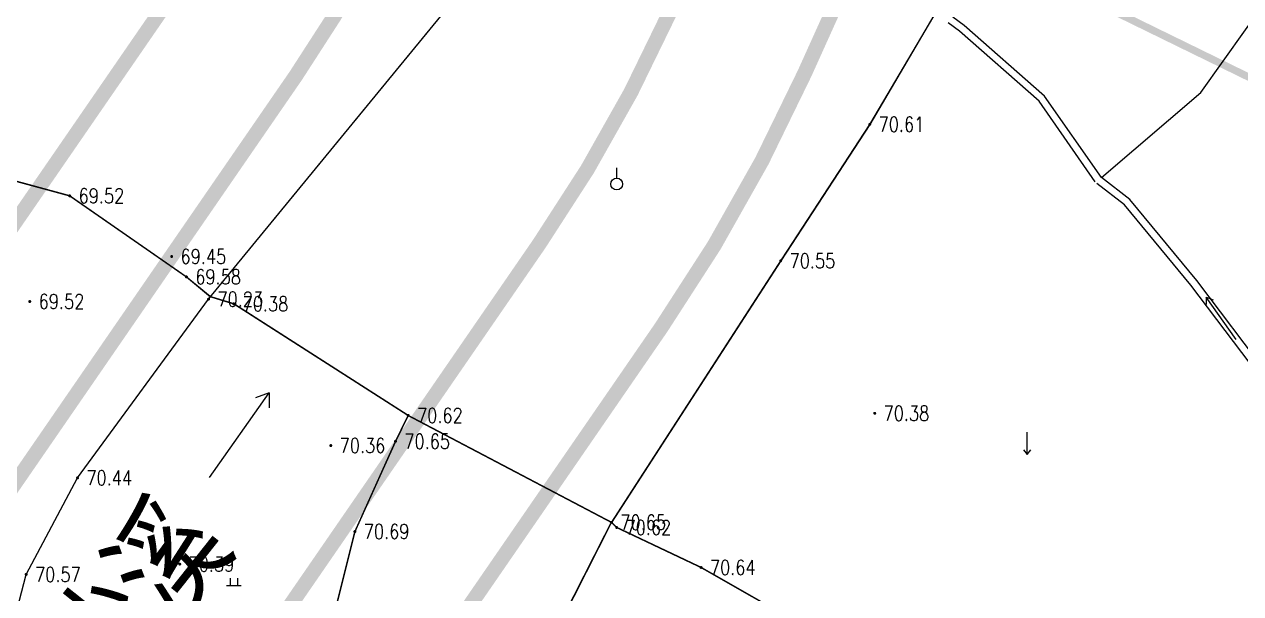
# Model space of a CAD drawing. Extents: x 10519 to 17598, y -625 to 2857.
# Drawn here: x 13953 to 14035.2, y 733.3 to 771.8 of the extents above; entities that cross this region are included whole.
import ezdxf
from ezdxf.enums import TextEntityAlignment as Align

# ---------------------------------------------------------------- set-up
doc = ezdxf.new("R2010")
doc.units = 0
doc.header["$MEASUREMENT"] = 0
doc.layers.get('0').update_dxf_attribs({"linetype": 'CONTINUOUS'})
for name, color, linetype in [('0000原地形', 252, 'CONTINUOUS'), ('0000白沙溪改线', 1, 'CONTINUOUS'), ('000道路名称', 6, 'CONTINUOUS'), ('ASSIST', 252, 'CONTINUOUS'), ('GCD', 224, 'CONTINUOUS')]:
    doc.layers.add(name, color=color, linetype=linetype)
doc.styles.add('HZ', font='txt8.shx', dxfattribs={"width": 0.8, "bigfont": 'hz.shx'})
doc.styles.add('黑体', font='SIMHEI.TTF', dxfattribs={"width": 0.8})
doc.linetypes.add('10421', pattern='A,2,[150,AAA.SHX,S=1,R=0,X=0,Y=1],1e-11', length=2)

# ---------------------------------------------------------------- blocks, each defined once
blk = doc.blocks.new('GC200')
at = {"linetype": 'Continuous', "const_width": 0.2, "flags": 128}
blk.add_lwpolyline([(-0.1, 0, 1), (0.1, 0, 1)], format="xyb", close=True, dxfattribs=at)
blk = doc.blocks.new('gc086')
for p, q in [((0, 0), (7, 0)), ((7, 0), (6.181, 0.574)), ((7, 0), (6.181, -0.574))]:
    blk.add_line(p, q)
blk = doc.blocks.new('gc125')
blk.add_line((0, 0.8), (0, 2.2))
blk.add_circle((0, 0), 0.8)
blk = doc.blocks.new('gc119')
for p, q in [((-1, 0), (1, 0)), ((-0.5, 1), (-0.5, 0)), ((0.5, 1), (0.5, 0))]:
    blk.add_line(p, q)

msp = doc.modelspace()

# ---------------------------------------------------------------- linework, layer by layer
at = {"layer": '0000原地形', "linetype": '10421'}
for p, q in [((13965.408, 753.259, 70.504), (13993.824, 787.884, 70.504)), ((13965.408, 753.259, 70.504), (13993.824, 787.884, 70.504)), ((13956.55, 741.175, 70.504), (13965.408, 753.259, 70.504)), ((13956.55, 741.175, 70.504), (13965.408, 753.259, 70.504)), ((13953.079, 734.648, 70.504), (13956.55, 741.175, 70.504)), ((13953.079, 734.648, 70.504), (13956.55, 741.175, 70.504)), ((13946.979, 711.223, 70.504), (13953.079, 734.648, 70.504)), ((13946.979, 711.223, 70.504), (13953.079, 734.648, 70.504))]:
    msp.add_line(p, q, dxfattribs=at)
at = {"layer": '0000原地形', "linetype": 'Continuous'}
for p, q in [((14032.49, 767.238, 70.402), (14038.255, 775.368, 70.402)), ((14014.449, 772.427, 69.422), (14010.108, 765.077, 69.422)), ((14014.449, 772.427, 69.422), (14010.108, 765.077, 69.422)), ((14016.493, 771.765, -28.295), (14015.721, 772.332, -28.295)), ((14016.18, 771.375, -28.295), (14015.419, 771.933, -28.295)), ((14021.554, 766.645, -28.295), (14016.18, 771.375, -28.295)), ((14021.93, 766.981, -28.295), (14016.493, 771.765, -28.295)), ((14025.767, 761.478, 70.402), (14032.49, 767.238, 70.402)), ((14025.356, 761.192, -28.295), (14021.554, 766.645, -28.295)), ((14025.767, 761.478, -28.295), (14021.93, 766.981, -28.295)), ((14010.108, 765.077, 69.422), (14004.087, 755.85, 69.422)), ((14010.108, 765.077, 69.422), (14004.087, 755.85, 69.422)), ((13949.252, 762.084), (13956.022, 760.244)), ((13949.252, 762.084), (13956.022, 760.244)), ((14027.678, 759.999, 71.385), (14025.767, 761.478, 71.385)), ((14027.328, 759.638, -28.295), (14025.461, 761.083, -28.295)), ((13956.022, 760.244), (13963.913, 754.762)), ((13956.022, 760.244), (13963.913, 754.762)), ((14032.212, 754.519, 71.385), (14027.678, 759.999, 71.385)), ((14031.82, 754.209, -28.295), (14027.328, 759.638, -28.295)), ((14004.087, 755.85, 69.422), (13992.648, 738.167, 69.422)), ((14004.087, 755.85, 69.422), (13992.648, 738.167, 69.422)), ((13963.913, 754.762), (13965.543, 753.424)), ((13963.913, 754.762), (13965.543, 753.424)), ((14038.182, 745.762, -28.295), (14031.82, 754.209, -28.295)), ((14038.563, 746.088, 71.385), (14032.212, 754.519, 71.385)), ((13967.113, 752.942, 69.422), (13965.543, 753.424, 69.422)), ((13967.113, 752.942, 69.422), (13965.543, 753.424, 69.422)), ((13978.904, 745.394, 69.422), (13967.113, 752.942, 69.422)), ((13978.904, 745.394, 69.422), (13967.113, 752.942, 69.422)), ((13978.904, 745.394, 69.422), (13978.046, 743.643, 69.422)), ((13978.904, 745.394, 69.422), (13978.046, 743.643, 69.422)), ((13992.648, 738.167, 69.422), (13978.904, 745.394, 69.422)), ((13992.648, 738.167, 69.422), (13978.904, 745.394, 69.422)), ((13978.046, 743.643, 69.422), (13975.302, 737.545, 69.422)), ((13978.046, 743.643, 69.422), (13975.302, 737.545, 69.422)), ((13992.595, 738.085), (13988.262, 729.56)), ((13992.595, 738.085), (13988.262, 729.56)), ((13992.648, 738.167, 69.422), (13992.998, 737.824, 69.422)), ((13992.648, 738.167, 69.422), (13992.998, 737.824, 69.422)), ((13992.998, 737.824, 69.422), (13998.702, 735.121, 69.422)), ((13992.998, 737.824, 69.422), (13998.702, 735.121, 69.422)), ((13975.302, 737.545, 69.422), (13972.615, 726.798, 69.422)), ((13975.302, 737.545, 69.422), (13972.615, 726.798, 69.422)), ((14025.532, 719.815, 70.715), (13998.702, 735.121, 70.715)), ((14025.532, 719.815, 70.715), (13998.702, 735.121, 70.715))]:
    msp.add_line(p, q, dxfattribs=at)
at = {"layer": '0000原地形'}
for p, q in [((13993, 761.438), (13993, 762.138)), ((13993, 761.438), (13993, 762.138)), ((14034.871, 750.536), (14032.84, 753.387)), ((14032.84, 753.387), (14032.844, 752.887)), ((14032.84, 753.387), (14033.312, 753.219)), ((14020.744, 742.764), (14020.744, 744.264)), ((14020.494, 743.064), (14020.744, 742.764)), ((14020.744, 742.764), (14020.994, 743.064)), ((13966.866, 734.406), (13966.866, 733.906)), ((13966.866, 734.406), (13966.866, 733.906)), ((13967.366, 734.406), (13967.366, 733.906)), ((13967.366, 734.406), (13967.366, 733.906)), ((13966.616, 733.906), (13967.616, 733.906)), ((13966.616, 733.906), (13967.616, 733.906))]:
    msp.add_line(p, q, dxfattribs=at)
msp.add_ellipse((13993, 761.038), major_axis=(0.283, 0.283), ratio=1, start_param=5.497787, end_param=11.780972, dxfattribs=at)
msp.add_ellipse((13993, 761.038), major_axis=(0.283, 0.283), ratio=1, start_param=5.497787, end_param=11.780972, dxfattribs=at)
at = {"layer": '0000白沙溪改线', "color": 3, "const_width": 1}
for points in [[(14004.069, 883.393, 0.086966), (13992.29, 858.411), (13985.932, 826.372, -0.057042), (13981.078, 811.21), (13969.241, 784.97, -0.044906), (13963.076, 774.041), (13921.897, 714.274, 0.053083), (13908.768, 690.081), (13890.893, 646.74, -0.035272), (13886.499, 637.909), (13860.135, 593.138)], [(14036.828, 860.441, 0.080272), (14031.2, 848.988), (14025.168, 818.587, -0.057042), (14017.54, 794.761), (14005.702, 768.521, -0.044906), (13996.015, 751.346), (13954.836, 691.579, 0.053083), (13945.746, 674.831), (13927.872, 631.49, -0.035272), (13920.967, 617.612), (13894.603, 572.841)]]:
    msp.add_lwpolyline(points, format="xyb", dxfattribs=at)
at = {"layer": '0000白沙溪改线', "const_width": 1}
for points in [[(14011.628, 876.747, 0.081855), (14002.027, 856.104), (13995.741, 824.426, -0.057042), (13990.194, 807.098), (13978.356, 780.858, -0.044906), (13971.311, 768.367), (13930.132, 708.6, 0.053083), (13918.012, 686.269), (13900.138, 642.928, -0.035272), (13895.116, 632.835), (13868.752, 588.064)], [(14027.616, 864.678, 0.073518), (14021.484, 851.401), (14015.359, 820.533, -0.057042), (14008.424, 798.873), (13996.587, 772.634, -0.044906), (13987.78, 757.02), (13946.602, 697.253, 0.053083), (13936.502, 678.643), (13918.627, 635.302, -0.035272), (13912.35, 622.686), (13885.986, 577.915)]]:
    msp.add_lwpolyline(points, format="xyb", dxfattribs=at)
at = {"layer": '000道路名称', "color": 0, "const_width": 0.5}
msp.add_lwpolyline([(14002.046, 784.736), (14056.743, 757.994), (14103.06, 757.994)], dxfattribs=at)
at = {"layer": 'ASSIST', "color": 252, "const_width": 0.1, "flags": 128}
for points in [[(13962.31, 793.071), (13948.941, 773.552), (13943.536, 763.312), (13928.71, 771.023), (13943.528, 763.297), (13949.252, 762.084), (13956.022, 760.244), (13963.913, 754.762), (13965.543, 753.424)], [(13992.595, 738.085), (13988.262, 729.56), (13977.888, 710.461), (13972.787, 701.401), (13972.031, 700.114)]]:
    msp.add_lwpolyline(points, dxfattribs=at)
for points, elevation in [([(13996.971, 791.824), (13997.684, 789.976), (14003.954, 780.739), (14009.762, 775.879), (14014.449, 772.427), (14010.108, 765.077), (14004.087, 755.85), (13992.648, 738.167), (13978.904, 745.394), (13967.113, 752.942), (13965.543, 753.424)], 69.422), ([(13978.904, 745.394), (13978.046, 743.643), (13975.302, 737.545), (13972.615, 726.798), (13967.114, 716.3)], 69.422), ([(13992.648, 738.167), (13992.998, 737.824), (13998.702, 735.121)], 69.422), ([(14015.45, 725.567), (13998.702, 735.121)], 70.715)]:
    msp.add_lwpolyline(points, dxfattribs=dict(at, elevation=elevation))
at = {"layer": 'ASSIST', "color": 252, "flags": 128}
msp.add_lwpolyline([(13946.979, 711.223), (13953.079, 734.648), (13956.55, 741.175), (13965.408, 753.259), (13993.824, 787.884), (13996.971, 791.824)], dxfattribs=at)

# ---------------------------------------------------------------- block references
at = {"layer": '000道路名称', "color": 0, "rotation": 54.67046276433642}
msp.add_blockref('gc086', (13965.465, 741.209), dxfattribs=at)
at = {"layer": 'ASSIST', "color": 252}
ref = msp.add_blockref('GC200', (14010.108, 765.077, 70.612), dxfattribs=dict(at, xscale=0.5, yscale=0.5, zscale=0.5))
ref.add_attrib('height', '70.61', dxfattribs={"layer": 'GCD', "linetype": 'Continuous', "height": 1, "style": 'HZ', "width": 0.8}).set_placement((14010.708, 765.077, 70.612), align=Align.MIDDLE_LEFT)
at = {"layer": 'ASSIST', "color": 252, "xscale": 0.5, "yscale": 0.5}
for name, p in [('gc125', (13993, 761.038)), ('gc119', (13967.116, 733.906))]:
    msp.add_blockref(name, p, dxfattribs=at)
at = {"layer": 'ASSIST', "color": 252}
ref = msp.add_blockref('GC200', (13956.022, 760.244, 69.518), dxfattribs=dict(at, xscale=0.5, yscale=0.5, zscale=0.5))
ref.add_attrib('height', '69.52', dxfattribs={"layer": 'GCD', "linetype": 'Continuous', "height": 1, "style": 'HZ', "width": 0.8}).set_placement((13956.622, 760.244, 69.518), align=Align.MIDDLE_LEFT)
ref = msp.add_blockref('GC200', (13962.914, 756.143, 69.454), dxfattribs=dict(at, xscale=0.5, yscale=0.5, zscale=0.5))
ref.add_attrib('height', '69.45', dxfattribs={"layer": 'GCD', "linetype": 'Continuous', "height": 1, "style": 'HZ', "width": 0.8}).set_placement((13963.514, 756.143, 69.454), align=Align.MIDDLE_LEFT)
ref = msp.add_blockref('GC200', (14004.087, 755.85, 70.548), dxfattribs=dict(at, xscale=0.5, yscale=0.5, zscale=0.5))
ref.add_attrib('height', '70.55', dxfattribs={"layer": 'GCD', "linetype": 'Continuous', "height": 1, "style": 'HZ', "width": 0.8}).set_placement((14004.687, 755.85, 70.548), align=Align.MIDDLE_LEFT)
ref = msp.add_blockref('GC200', (13953.323, 753.098, 69.523), dxfattribs=dict(at, xscale=0.5, yscale=0.5, zscale=0.5))
ref.add_attrib('height', '69.52', dxfattribs={"layer": 'GCD', "linetype": 'Continuous', "height": 1, "style": 'HZ', "width": 0.8}).set_placement((13953.923, 753.098, 69.523), align=Align.MIDDLE_LEFT)
ref = msp.add_blockref('GC200', (13967.113, 752.942, 70.382), dxfattribs=dict(at, xscale=0.5, yscale=0.5, zscale=0.5))
ref.add_attrib('height', '70.38', dxfattribs={"layer": 'GCD', "linetype": 'Continuous', "height": 1, "style": 'HZ', "width": 0.8}).set_placement((13967.713, 752.942, 70.382), align=Align.MIDDLE_LEFT)
ref = msp.add_blockref('GC200', (13978.904, 745.394, 70.618), dxfattribs=dict(at, xscale=0.5, yscale=0.5, zscale=0.5))
ref.add_attrib('height', '70.62', dxfattribs={"layer": 'GCD', "linetype": 'Continuous', "height": 1, "style": 'HZ', "width": 0.8}).set_placement((13979.504, 745.394, 70.618), align=Align.MIDDLE_LEFT)
ref = msp.add_blockref('GC200', (14010.443, 745.541, 70.378), dxfattribs=dict(at, xscale=0.5, yscale=0.5, zscale=0.5))
ref.add_attrib('height', '70.38', dxfattribs={"layer": 'GCD', "linetype": 'Continuous', "height": 1, "style": 'HZ', "width": 0.8}).set_placement((14011.043, 745.541, 70.378), align=Align.MIDDLE_LEFT)
ref = msp.add_blockref('GC200', (13973.674, 743.362, 70.36), dxfattribs=dict(at, xscale=0.5, yscale=0.5, zscale=0.5))
ref.add_attrib('height', '70.36', dxfattribs={"layer": 'GCD', "linetype": 'Continuous', "height": 1, "style": 'HZ', "width": 0.8}).set_placement((13974.274, 743.362, 70.36), align=Align.MIDDLE_LEFT)
ref = msp.add_blockref('GC200', (13956.55, 741.175, 70.441), dxfattribs=dict(at, xscale=0.5, yscale=0.5, zscale=0.5))
ref.add_attrib('height', '70.44', dxfattribs={"layer": 'GCD', "linetype": 'Continuous', "height": 1, "style": 'HZ', "width": 0.8}).set_placement((13957.15, 741.175, 70.441), align=Align.MIDDLE_LEFT)
ref = msp.add_blockref('GC200', (13992.648, 738.167, 70.647), dxfattribs=dict(at, xscale=0.5, yscale=0.5, zscale=0.5))
ref.add_attrib('height', '70.65', dxfattribs={"layer": 'GCD', "linetype": 'Continuous', "height": 1, "style": 'HZ', "width": 0.8}).set_placement((13993.248, 738.167, 70.647), align=Align.MIDDLE_LEFT)
ref = msp.add_blockref('GC200', (13975.302, 737.545, 70.69), dxfattribs=dict(at, xscale=0.5, yscale=0.5, zscale=0.5))
ref.add_attrib('height', '70.69', dxfattribs={"layer": 'GCD', "linetype": 'Continuous', "height": 1, "style": 'HZ', "width": 0.8}).set_placement((13975.902, 737.545, 70.69), align=Align.MIDDLE_LEFT)
ref = msp.add_blockref('GC200', (13953.079, 734.648, 70.566), dxfattribs=dict(at, xscale=0.5, yscale=0.5, zscale=0.5))
ref.add_attrib('height', '70.57', dxfattribs={"layer": 'GCD', "linetype": 'Continuous', "height": 1, "style": 'HZ', "width": 0.8}).set_placement((13953.679, 734.648, 70.566), align=Align.MIDDLE_LEFT)
ref = msp.add_blockref('GC200', (13963.461, 735.346), dxfattribs=dict(at, xscale=0.5, yscale=0.5, zscale=0.5))
ref.add_attrib('height', '70.39', dxfattribs={"layer": 'GCD', "linetype": 'Continuous', "height": 1, "style": 'HZ', "width": 0.8}).set_placement((13964.061, 735.346), align=Align.MIDDLE_LEFT)
ref = msp.add_blockref('GC200', (13998.702, 735.121, 70.636), dxfattribs=dict(at, xscale=0.5, yscale=0.5, zscale=0.5))
ref.add_attrib('height', '70.64', dxfattribs={"layer": 'GCD', "linetype": 'Continuous', "height": 1, "style": 'HZ', "width": 0.8}).set_placement((13999.302, 735.121, 70.636), align=Align.MIDDLE_LEFT)
at = {"layer": 'GCD', "linetype": 'Continuous'}
ref = msp.add_blockref('GC200', (14010.108, 765.077, 70.612), dxfattribs=dict(at, xscale=0.5, yscale=0.5, zscale=0.5))
ref.add_attrib('height', '70.61', dxfattribs={"linetype": 'Continuous', "height": 1, "style": 'HZ', "width": 0.8}).set_placement((14010.708, 765.077, 70.612), align=Align.MIDDLE_LEFT)
ref = msp.add_blockref('GC200', (14010.108, 765.077, 70.612), dxfattribs=dict(at, xscale=0.5, yscale=0.5, zscale=0.5))
ref.add_attrib('height', '70.61', dxfattribs={"linetype": 'Continuous', "height": 1, "style": 'HZ', "width": 0.8}).set_placement((14010.708, 765.077, 70.612), align=Align.MIDDLE_LEFT)
ref = msp.add_blockref('GC200', (13956.022, 760.244, 69.518), dxfattribs=dict(at, xscale=0.5, yscale=0.5, zscale=0.5))
ref.add_attrib('height', '69.52', dxfattribs={"linetype": 'Continuous', "height": 1, "style": 'HZ', "width": 0.8}).set_placement((13956.622, 760.244, 69.518), align=Align.MIDDLE_LEFT)
ref = msp.add_blockref('GC200', (13956.022, 760.244, 69.518), dxfattribs=dict(at, xscale=0.5, yscale=0.5, zscale=0.5))
ref.add_attrib('height', '69.52', dxfattribs={"linetype": 'Continuous', "height": 1, "style": 'HZ', "width": 0.8}).set_placement((13956.622, 760.244, 69.518), align=Align.MIDDLE_LEFT)
ref = msp.add_blockref('GC200', (13962.914, 756.143, 69.454), dxfattribs=dict(at, xscale=0.5, yscale=0.5, zscale=0.5))
ref.add_attrib('height', '69.45', dxfattribs={"linetype": 'Continuous', "height": 1, "style": 'HZ', "width": 0.8}).set_placement((13963.514, 756.143, 69.454), align=Align.MIDDLE_LEFT)
ref = msp.add_blockref('GC200', (13962.914, 756.143, 69.454), dxfattribs=dict(at, xscale=0.5, yscale=0.5, zscale=0.5))
ref.add_attrib('height', '69.45', dxfattribs={"linetype": 'Continuous', "height": 1, "style": 'HZ', "width": 0.8}).set_placement((13963.514, 756.143, 69.454), align=Align.MIDDLE_LEFT)
ref = msp.add_blockref('GC200', (14004.087, 755.85, 70.548), dxfattribs=dict(at, xscale=0.5, yscale=0.5, zscale=0.5))
ref.add_attrib('height', '70.55', dxfattribs={"linetype": 'Continuous', "height": 1, "style": 'HZ', "width": 0.8}).set_placement((14004.687, 755.85, 70.548), align=Align.MIDDLE_LEFT)
ref = msp.add_blockref('GC200', (14004.087, 755.85, 70.548), dxfattribs=dict(at, xscale=0.5, yscale=0.5, zscale=0.5))
ref.add_attrib('height', '70.55', dxfattribs={"linetype": 'Continuous', "height": 1, "style": 'HZ', "width": 0.8}).set_placement((14004.687, 755.85, 70.548), align=Align.MIDDLE_LEFT)
ref = msp.add_blockref('GC200', (13963.913, 754.762, 69.578), dxfattribs=dict(at, xscale=0.5, yscale=0.5, zscale=0.5))
ref.add_attrib('height', '69.58', dxfattribs={"linetype": 'Continuous', "height": 1, "style": 'HZ', "width": 0.8}).set_placement((13964.513, 754.762, 69.578), align=Align.MIDDLE_LEFT)
ref = msp.add_blockref('GC200', (13963.913, 754.762, 69.578), dxfattribs=dict(at, xscale=0.5, yscale=0.5, zscale=0.5))
ref.add_attrib('height', '69.58', dxfattribs={"linetype": 'Continuous', "height": 1, "style": 'HZ', "width": 0.8}).set_placement((13964.513, 754.762, 69.578), align=Align.MIDDLE_LEFT)
ref = msp.add_blockref('GC200', (13953.323, 753.098, 69.523), dxfattribs=dict(at, xscale=0.5, yscale=0.5, zscale=0.5))
ref.add_attrib('height', '69.52', dxfattribs={"linetype": 'Continuous', "height": 1, "style": 'HZ', "width": 0.8}).set_placement((13953.923, 753.098, 69.523), align=Align.MIDDLE_LEFT)
ref = msp.add_blockref('GC200', (13953.323, 753.098, 69.523), dxfattribs=dict(at, xscale=0.5, yscale=0.5, zscale=0.5))
ref.add_attrib('height', '69.52', dxfattribs={"linetype": 'Continuous', "height": 1, "style": 'HZ', "width": 0.8}).set_placement((13953.923, 753.098, 69.523), align=Align.MIDDLE_LEFT)
ref = msp.add_blockref('GC200', (13965.408, 753.259, 70.228), dxfattribs=dict(at, xscale=0.5, yscale=0.5, zscale=0.5))
ref.add_attrib('height', '70.23', dxfattribs={"linetype": 'Continuous', "height": 1, "style": 'HZ', "width": 0.8}).set_placement((13966.008, 753.259, 70.228), align=Align.MIDDLE_LEFT)
ref = msp.add_blockref('GC200', (13965.408, 753.259, 70.228), dxfattribs=dict(at, xscale=0.5, yscale=0.5, zscale=0.5))
ref.add_attrib('height', '70.23', dxfattribs={"linetype": 'Continuous', "height": 1, "style": 'HZ', "width": 0.8}).set_placement((13966.008, 753.259, 70.228), align=Align.MIDDLE_LEFT)
ref = msp.add_blockref('GC200', (13967.113, 752.942, 70.382), dxfattribs=dict(at, xscale=0.5, yscale=0.5, zscale=0.5))
ref.add_attrib('height', '70.38', dxfattribs={"linetype": 'Continuous', "height": 1, "style": 'HZ', "width": 0.8}).set_placement((13967.713, 752.942, 70.382), align=Align.MIDDLE_LEFT)
ref = msp.add_blockref('GC200', (13967.113, 752.942, 70.382), dxfattribs=dict(at, xscale=0.5, yscale=0.5, zscale=0.5))
ref.add_attrib('height', '70.38', dxfattribs={"linetype": 'Continuous', "height": 1, "style": 'HZ', "width": 0.8}).set_placement((13967.713, 752.942, 70.382), align=Align.MIDDLE_LEFT)
ref = msp.add_blockref('GC200', (13978.904, 745.394, 70.618), dxfattribs=dict(at, xscale=0.5, yscale=0.5, zscale=0.5))
ref.add_attrib('height', '70.62', dxfattribs={"linetype": 'Continuous', "height": 1, "style": 'HZ', "width": 0.8}).set_placement((13979.504, 745.394, 70.618), align=Align.MIDDLE_LEFT)
ref = msp.add_blockref('GC200', (13978.904, 745.394, 70.618), dxfattribs=dict(at, xscale=0.5, yscale=0.5, zscale=0.5))
ref.add_attrib('height', '70.62', dxfattribs={"linetype": 'Continuous', "height": 1, "style": 'HZ', "width": 0.8}).set_placement((13979.504, 745.394, 70.618), align=Align.MIDDLE_LEFT)
ref = msp.add_blockref('GC200', (14010.443, 745.541, 70.378), dxfattribs=dict(at, xscale=0.5, yscale=0.5, zscale=0.5))
ref.add_attrib('height', '70.38', dxfattribs={"linetype": 'Continuous', "height": 1, "style": 'HZ', "width": 0.8}).set_placement((14011.043, 745.541, 70.378), align=Align.MIDDLE_LEFT)
ref = msp.add_blockref('GC200', (13973.674, 743.362, 70.36), dxfattribs=dict(at, xscale=0.5, yscale=0.5, zscale=0.5))
ref.add_attrib('height', '70.36', dxfattribs={"linetype": 'Continuous', "height": 1, "style": 'HZ', "width": 0.8}).set_placement((13974.274, 743.362, 70.36), align=Align.MIDDLE_LEFT)
ref = msp.add_blockref('GC200', (13973.674, 743.362, 70.36), dxfattribs=dict(at, xscale=0.5, yscale=0.5, zscale=0.5))
ref.add_attrib('height', '70.36', dxfattribs={"linetype": 'Continuous', "height": 1, "style": 'HZ', "width": 0.8}).set_placement((13974.274, 743.362, 70.36), align=Align.MIDDLE_LEFT)
ref = msp.add_blockref('GC200', (13978.046, 743.643, 70.654), dxfattribs=dict(at, xscale=0.5, yscale=0.5, zscale=0.5))
ref.add_attrib('height', '70.65', dxfattribs={"linetype": 'Continuous', "height": 1, "style": 'HZ', "width": 0.8}).set_placement((13978.646, 743.643, 70.654), align=Align.MIDDLE_LEFT)
ref = msp.add_blockref('GC200', (13978.046, 743.643, 70.654), dxfattribs=dict(at, xscale=0.5, yscale=0.5, zscale=0.5))
ref.add_attrib('height', '70.65', dxfattribs={"linetype": 'Continuous', "height": 1, "style": 'HZ', "width": 0.8}).set_placement((13978.646, 743.643, 70.654), align=Align.MIDDLE_LEFT)
ref = msp.add_blockref('GC200', (13956.55, 741.175, 70.441), dxfattribs=dict(at, xscale=0.5, yscale=0.5, zscale=0.5))
ref.add_attrib('height', '70.44', dxfattribs={"linetype": 'Continuous', "height": 1, "style": 'HZ', "width": 0.8}).set_placement((13957.15, 741.175, 70.441), align=Align.MIDDLE_LEFT)
ref = msp.add_blockref('GC200', (13956.55, 741.175, 70.441), dxfattribs=dict(at, xscale=0.5, yscale=0.5, zscale=0.5))
ref.add_attrib('height', '70.44', dxfattribs={"linetype": 'Continuous', "height": 1, "style": 'HZ', "width": 0.8}).set_placement((13957.15, 741.175, 70.441), align=Align.MIDDLE_LEFT)
ref = msp.add_blockref('GC200', (13992.648, 738.167, 70.647), dxfattribs=dict(at, xscale=0.5, yscale=0.5, zscale=0.5))
ref.add_attrib('height', '70.65', dxfattribs={"linetype": 'Continuous', "height": 1, "style": 'HZ', "width": 0.8}).set_placement((13993.248, 738.167, 70.647), align=Align.MIDDLE_LEFT)
ref = msp.add_blockref('GC200', (13992.648, 738.167, 70.647), dxfattribs=dict(at, xscale=0.5, yscale=0.5, zscale=0.5))
ref.add_attrib('height', '70.65', dxfattribs={"linetype": 'Continuous', "height": 1, "style": 'HZ', "width": 0.8}).set_placement((13993.248, 738.167, 70.647), align=Align.MIDDLE_LEFT)
ref = msp.add_blockref('GC200', (13975.302, 737.545, 70.69), dxfattribs=dict(at, xscale=0.5, yscale=0.5, zscale=0.5))
ref.add_attrib('height', '70.69', dxfattribs={"linetype": 'Continuous', "height": 1, "style": 'HZ', "width": 0.8}).set_placement((13975.902, 737.545, 70.69), align=Align.MIDDLE_LEFT)
ref = msp.add_blockref('GC200', (13975.302, 737.545, 70.69), dxfattribs=dict(at, xscale=0.5, yscale=0.5, zscale=0.5))
ref.add_attrib('height', '70.69', dxfattribs={"linetype": 'Continuous', "height": 1, "style": 'HZ', "width": 0.8}).set_placement((13975.902, 737.545, 70.69), align=Align.MIDDLE_LEFT)
ref = msp.add_blockref('GC200', (13992.998, 737.824, 70.621), dxfattribs=dict(at, xscale=0.5, yscale=0.5, zscale=0.5))
ref.add_attrib('height', '70.62', dxfattribs={"linetype": 'Continuous', "height": 1, "style": 'HZ', "width": 0.8}).set_placement((13993.598, 737.824, 70.621), align=Align.MIDDLE_LEFT)
ref = msp.add_blockref('GC200', (13992.998, 737.824, 70.621), dxfattribs=dict(at, xscale=0.5, yscale=0.5, zscale=0.5))
ref.add_attrib('height', '70.62', dxfattribs={"linetype": 'Continuous', "height": 1, "style": 'HZ', "width": 0.8}).set_placement((13993.598, 737.824, 70.621), align=Align.MIDDLE_LEFT)
ref = msp.add_blockref('GC200', (13953.079, 734.648, 70.566), dxfattribs=dict(at, xscale=0.5, yscale=0.5, zscale=0.5))
ref.add_attrib('height', '70.57', dxfattribs={"linetype": 'Continuous', "height": 1, "style": 'HZ', "width": 0.8}).set_placement((13953.679, 734.648, 70.566), align=Align.MIDDLE_LEFT)
ref = msp.add_blockref('GC200', (13953.079, 734.648, 70.566), dxfattribs=dict(at, xscale=0.5, yscale=0.5, zscale=0.5))
ref.add_attrib('height', '70.57', dxfattribs={"linetype": 'Continuous', "height": 1, "style": 'HZ', "width": 0.8}).set_placement((13953.679, 734.648, 70.566), align=Align.MIDDLE_LEFT)
ref = msp.add_blockref('GC200', (13963.461, 735.346), dxfattribs=dict(at, xscale=0.5, yscale=0.5, zscale=0.5))
ref.add_attrib('height', '70.39', dxfattribs={"linetype": 'Continuous', "height": 1, "style": 'HZ', "width": 0.8}).set_placement((13964.061, 735.346), align=Align.MIDDLE_LEFT)
ref = msp.add_blockref('GC200', (13963.461, 735.346), dxfattribs=dict(at, xscale=0.5, yscale=0.5, zscale=0.5))
ref.add_attrib('height', '70.39', dxfattribs={"linetype": 'Continuous', "height": 1, "style": 'HZ', "width": 0.8}).set_placement((13964.061, 735.346), align=Align.MIDDLE_LEFT)
ref = msp.add_blockref('GC200', (13998.702, 735.121, 70.636), dxfattribs=dict(at, xscale=0.5, yscale=0.5, zscale=0.5))
ref.add_attrib('height', '70.64', dxfattribs={"linetype": 'Continuous', "height": 1, "style": 'HZ', "width": 0.8}).set_placement((13999.302, 735.121, 70.636), align=Align.MIDDLE_LEFT)
ref = msp.add_blockref('GC200', (13998.702, 735.121, 70.636), dxfattribs=dict(at, xscale=0.5, yscale=0.5, zscale=0.5))
ref.add_attrib('height', '70.64', dxfattribs={"linetype": 'Continuous', "height": 1, "style": 'HZ', "width": 0.8}).set_placement((13999.302, 735.121, 70.636), align=Align.MIDDLE_LEFT)

# ---------------------------------------------------------------- texts
at = {"layer": '000道路名称', "color": 0, "style": '黑体', "width": 0.8}
msp.add_text('改线后白沙溪', height=6.25, rotation=51.56528, dxfattribs=at).set_placement((13941.685, 704.48, -0.129))

doc.saveas('drawing.dxf')
